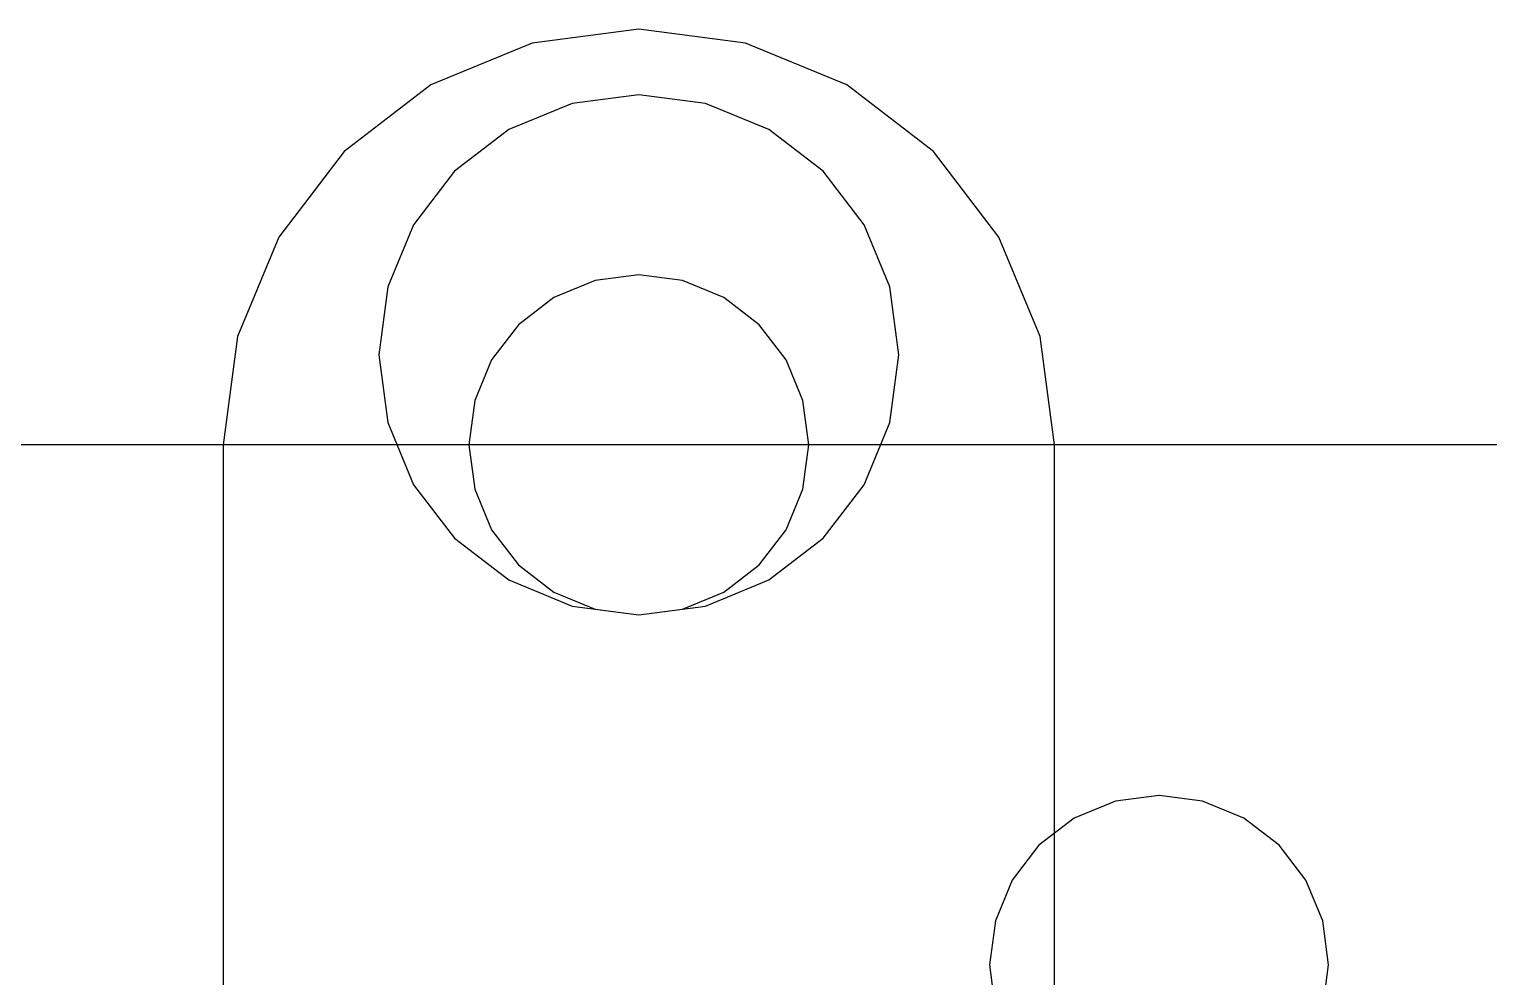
# Model space of a CAD drawing. Extents: x -257 to 298, y -311 to 343.
# Drawn here: x -7.94 to 11.07, y 58.4 to 70.74 of the extents above; entities that cross this region are included whole.
import ezdxf

# ---------------------------------------------------------------- set-up
doc = ezdxf.new("R2010")
doc.units = 0

msp = doc.modelspace()

# ---------------------------------------------------------------- linework, layer by layer
for p, q in [((50.9865, 65.3291), (-44.2132, 65.3291)), ((50.9865, 65.3291), (-44.2132, 65.3291)), ((6.206468, 60.689946), (5.66933, 60.468084)), ((6.206468, 60.689946), (5.66933, 60.468084)), ((6.77333, 60.7639), (6.206468, 60.689946)), ((6.77333, 60.7639), (6.206468, 60.689946)), ((7.340192, 60.689946), (6.77333, 60.7639)), ((7.340192, 60.689946), (6.77333, 60.7639)), ((7.87733, 60.468084), (7.340192, 60.689946)), ((7.87733, 60.468084), (7.340192, 60.689946)), ((5.66933, 60.468084), (5.208623, 60.11384)), ((5.66933, 60.468084), (5.208623, 60.11384)), ((8.338037, 60.11384), (7.87733, 60.468084)), ((8.338037, 60.11384), (7.87733, 60.468084)), ((5.208623, 60.11384), (4.861146, 59.6599)), ((5.208623, 60.11384), (4.861146, 59.6599)), ((8.685514, 59.6599), (8.338037, 60.11384)), ((8.685514, 59.6599), (8.338037, 60.11384)), ((4.861146, 59.6599), (4.641761, 59.132006)), ((4.861146, 59.6599), (4.641761, 59.132006)), ((8.904899, 59.132006), (8.685514, 59.6599)), ((8.904899, 59.132006), (8.685514, 59.6599)), ((4.641761, 59.132006), (4.56533, 58.5559)), ((4.641761, 59.132006), (4.56533, 58.5559)), ((8.98133, 58.5559), (8.904899, 59.132006)), ((8.98133, 58.5559), (8.904899, 59.132006)), ((4.56533, 58.5559), (4.641761, 57.979794)), ((4.56533, 58.5559), (4.641761, 57.979794)), ((8.904899, 57.979794), (8.98133, 58.5559)), ((8.904899, 57.979794), (8.98133, 58.5559)), ((8.98133, 58.5559), (8.98133, 58.5559)), ((8.98133, 58.5559), (8.98133, 58.5559))]:
    msp.add_line(p, q)
at = {"layer": 'Layer 1'}
for p, q in [((-0.00002, 70.74253), (-1.389789, 70.561218)), ((-0.00002, 70.74253), (-1.389789, 70.561218)), ((-0.00002, 70.74253), (-1.389789, 70.561218)), ((-0.00002, 70.74253), (-1.389789, 70.561218)), ((-0.00002, 70.74253), (-1.389789, 70.561218)), ((1.389749, 70.561218), (-0.00002, 70.74253)), ((1.389749, 70.561218), (-0.00002, 70.74253)), ((1.389749, 70.561218), (-0.00002, 70.74253)), ((1.389749, 70.561218), (-0.00002, 70.74253)), ((1.389749, 70.561218), (-0.00002, 70.74253)), ((-1.389789, 70.561218), (-2.706685, 70.017281)), ((-1.389789, 70.561218), (-2.706685, 70.017281)), ((-1.389789, 70.561218), (-2.706685, 70.017281)), ((-1.389789, 70.561218), (-2.706685, 70.017281)), ((-1.389789, 70.561218), (-2.706685, 70.017281)), ((2.706645, 70.017281), (1.389749, 70.561218)), ((2.706645, 70.017281), (1.389749, 70.561218)), ((2.706645, 70.017281), (1.389749, 70.561218)), ((2.706645, 70.017281), (1.389749, 70.561218)), ((2.706645, 70.017281), (1.389749, 70.561218)), ((-2.706685, 70.017281), (-3.836196, 69.148784)), ((-2.706685, 70.017281), (-3.836196, 69.148784)), ((-2.706685, 70.017281), (-3.836196, 69.148784)), ((-2.706685, 70.017281), (-3.836196, 69.148784)), ((-2.706685, 70.017281), (-3.836196, 69.148784)), ((3.836156, 69.148784), (2.706645, 70.017281)), ((3.836156, 69.148784), (2.706645, 70.017281)), ((3.836156, 69.148784), (2.706645, 70.017281)), ((3.836156, 69.148784), (2.706645, 70.017281)), ((3.836156, 69.148784), (2.706645, 70.017281)), ((-0.869465, 69.775728), (-1.693335, 69.435434)), ((-0.869465, 69.775728), (-1.693335, 69.435434)), ((-0.869465, 69.775728), (-1.693335, 69.435434)), ((-0.869465, 69.775728), (-1.693335, 69.435434)), ((-0.869465, 69.775728), (-1.693335, 69.435434)), ((-0.869465, 69.775728), (-1.693335, 69.435434)), ((-0.869465, 69.775728), (-1.693335, 69.435434)), ((-0.869465, 69.775728), (-1.693335, 69.435434)), ((-0.869465, 69.775728), (-1.693335, 69.435434)), ((-0.869465, 69.775728), (-1.693335, 69.435434)), ((-0.000005, 69.88916), (-0.869465, 69.775728)), ((-0.000005, 69.88916), (-0.869465, 69.775728)), ((-0.000005, 69.88916), (-0.869465, 69.775728)), ((-0.000005, 69.88916), (-0.869465, 69.775728)), ((-0.000005, 69.88916), (-0.869465, 69.775728)), ((-0.000005, 69.88916), (-0.869465, 69.775728)), ((-0.000005, 69.88916), (-0.869465, 69.775728)), ((-0.000005, 69.88916), (-0.869465, 69.775728)), ((-0.000005, 69.88916), (-0.869465, 69.775728)), ((-0.000005, 69.88916), (-0.869465, 69.775728)), ((0.869455, 69.775728), (-0.000005, 69.88916)), ((0.869455, 69.775728), (-0.000005, 69.88916)), ((0.869455, 69.775728), (-0.000005, 69.88916)), ((0.869455, 69.775728), (-0.000005, 69.88916)), ((0.869455, 69.775728), (-0.000005, 69.88916)), ((0.869455, 69.775728), (-0.000005, 69.88916)), ((0.869455, 69.775728), (-0.000005, 69.88916)), ((0.869455, 69.775728), (-0.000005, 69.88916)), ((0.869455, 69.775728), (-0.000005, 69.88916)), ((0.869455, 69.775728), (-0.000005, 69.88916)), ((1.693325, 69.435434), (0.869455, 69.775728)), ((1.693325, 69.435434), (0.869455, 69.775728)), ((1.693325, 69.435434), (0.869455, 69.775728)), ((1.693325, 69.435434), (0.869455, 69.775728)), ((1.693325, 69.435434), (0.869455, 69.775728)), ((1.693325, 69.435434), (0.869455, 69.775728)), ((1.693325, 69.435434), (0.869455, 69.775728)), ((1.693325, 69.435434), (0.869455, 69.775728)), ((1.693325, 69.435434), (0.869455, 69.775728)), ((1.693325, 69.435434), (0.869455, 69.775728)), ((-1.693335, 69.435434), (-2.399974, 68.892089)), ((-1.693335, 69.435434), (-2.399974, 68.892089)), ((-1.693335, 69.435434), (-2.399974, 68.892089)), ((-1.693335, 69.435434), (-2.399974, 68.892089)), ((-1.693335, 69.435434), (-2.399974, 68.892089)), ((-1.693335, 69.435434), (-2.399974, 68.892089)), ((-1.693335, 69.435434), (-2.399974, 68.892089)), ((-1.693335, 69.435434), (-2.399974, 68.892089)), ((-1.693335, 69.435434), (-2.399974, 68.892089)), ((-1.693335, 69.435434), (-2.399974, 68.892089)), ((2.399964, 68.892089), (1.693325, 69.435434)), ((2.399964, 68.892089), (1.693325, 69.435434)), ((2.399964, 68.892089), (1.693325, 69.435434)), ((2.399964, 68.892089), (1.693325, 69.435434)), ((2.399964, 68.892089), (1.693325, 69.435434)), ((2.399964, 68.892089), (1.693325, 69.435434)), ((2.399964, 68.892089), (1.693325, 69.435434)), ((2.399964, 68.892089), (1.693325, 69.435434)), ((2.399964, 68.892089), (1.693325, 69.435434)), ((2.399964, 68.892089), (1.693325, 69.435434)), ((-3.836196, 69.148784), (-4.688101, 68.035865)), ((-3.836196, 69.148784), (-4.688101, 68.035865)), ((-3.836196, 69.148784), (-4.688101, 68.035865)), ((-3.836196, 69.148784), (-4.688101, 68.035865)), ((-3.836196, 69.148784), (-4.688101, 68.035865)), ((4.688064, 68.035865), (3.836156, 69.148784)), ((4.688064, 68.035865), (3.836156, 69.148784)), ((4.688064, 68.035865), (3.836156, 69.148784)), ((4.688064, 68.035865), (3.836156, 69.148784)), ((4.688064, 68.035865), (3.836156, 69.148784)), ((-2.399974, 68.892089), (-2.932939, 68.19583)), ((-2.399974, 68.892089), (-2.932939, 68.19583)), ((-2.399974, 68.892089), (-2.932939, 68.19583)), ((-2.399974, 68.892089), (-2.932939, 68.19583)), ((-2.399974, 68.892089), (-2.932939, 68.19583)), ((-2.399974, 68.892089), (-2.932939, 68.19583)), ((-2.399974, 68.892089), (-2.932939, 68.19583)), ((-2.399974, 68.892089), (-2.932939, 68.19583)), ((-2.399974, 68.892089), (-2.932939, 68.19583)), ((-2.399974, 68.892089), (-2.932939, 68.19583)), ((2.932929, 68.19583), (2.399964, 68.892089)), ((2.932929, 68.19583), (2.399964, 68.892089)), ((2.932929, 68.19583), (2.399964, 68.892089)), ((2.932929, 68.19583), (2.399964, 68.892089)), ((2.932929, 68.19583), (2.399964, 68.892089)), ((2.932929, 68.19583), (2.399964, 68.892089)), ((2.932929, 68.19583), (2.399964, 68.892089)), ((2.932929, 68.19583), (2.399964, 68.892089)), ((2.932929, 68.19583), (2.399964, 68.892089)), ((2.932929, 68.19583), (2.399964, 68.892089)), ((-4.688101, 68.035865), (-5.225965, 66.741633)), ((-4.688101, 68.035865), (-5.225965, 66.741633)), ((-4.688101, 68.035865), (-5.225965, 66.741633)), ((-4.688101, 68.035865), (-5.225965, 66.741633)), ((-4.688101, 68.035865), (-5.225965, 66.741633)), ((-2.932939, 68.19583), (-3.269434, 67.386139)), ((-2.932939, 68.19583), (-3.269434, 67.386139)), ((-2.932939, 68.19583), (-3.269434, 67.386139)), ((-2.932939, 68.19583), (-3.269434, 67.386139)), ((-2.932939, 68.19583), (-3.269434, 67.386139)), ((-2.932939, 68.19583), (-3.269434, 67.386139)), ((-2.932939, 68.19583), (-3.269434, 67.386139)), ((-2.932939, 68.19583), (-3.269434, 67.386139)), ((-2.932939, 68.19583), (-3.269434, 67.386139)), ((-2.932939, 68.19583), (-3.269434, 67.386139)), ((3.269426, 67.386139), (2.932929, 68.19583)), ((3.269426, 67.386139), (2.932929, 68.19583)), ((3.269426, 67.386139), (2.932929, 68.19583)), ((3.269426, 67.386139), (2.932929, 68.19583)), ((3.269426, 67.386139), (2.932929, 68.19583)), ((3.269426, 67.386139), (2.932929, 68.19583)), ((3.269426, 67.386139), (2.932929, 68.19583)), ((3.269426, 67.386139), (2.932929, 68.19583)), ((3.269426, 67.386139), (2.932929, 68.19583)), ((3.269426, 67.386139), (2.932929, 68.19583)), ((5.225933, 66.741633), (4.688064, 68.035865)), ((5.225933, 66.741633), (4.688064, 68.035865)), ((5.225933, 66.741633), (4.688064, 68.035865)), ((5.225933, 66.741633), (4.688064, 68.035865)), ((5.225933, 66.741633), (4.688064, 68.035865)), ((-0.56823, 67.468398), (-1.106665, 67.246)), ((-0.56823, 67.468398), (-1.106665, 67.246)), ((-0.56823, 67.468398), (-1.106665, 67.246)), ((-0.56823, 67.468398), (-1.106665, 67.246)), ((-0.56823, 67.468398), (-1.106665, 67.246)), ((-0.56823, 67.468398), (-1.106665, 67.246)), ((-0.56823, 67.468398), (-1.106665, 67.246)), ((-0.56823, 67.468398), (-1.106665, 67.246)), ((0, 67.54253), (-0.56823, 67.468398)), ((0, 67.54253), (-0.56823, 67.468398)), ((0, 67.54253), (-0.56823, 67.468398)), ((0, 67.54253), (-0.56823, 67.468398)), ((0, 67.54253), (-0.56823, 67.468398)), ((0, 67.54253), (-0.56823, 67.468398)), ((0, 67.54253), (-0.56823, 67.468398)), ((0, 67.54253), (-0.56823, 67.468398)), ((0.56823, 67.468398), (0, 67.54253)), ((0.56823, 67.468398), (0, 67.54253)), ((0.56823, 67.468398), (0, 67.54253)), ((0.56823, 67.468398), (0, 67.54253)), ((0.56823, 67.468398), (0, 67.54253)), ((0.56823, 67.468398), (0, 67.54253)), ((0.56823, 67.468398), (0, 67.54253)), ((0.56823, 67.468398), (0, 67.54253)), ((1.106665, 67.246), (0.56823, 67.468398)), ((1.106665, 67.246), (0.56823, 67.468398)), ((1.106665, 67.246), (0.56823, 67.468398)), ((1.106665, 67.246), (0.56823, 67.468398)), ((1.106665, 67.246), (0.56823, 67.468398)), ((1.106665, 67.246), (0.56823, 67.468398)), ((1.106665, 67.246), (0.56823, 67.468398)), ((1.106665, 67.246), (0.56823, 67.468398)), ((-3.269434, 67.386139), (-3.386665, 66.5025)), ((-3.269434, 67.386139), (-3.386665, 66.5025)), ((-3.269434, 67.386139), (-3.386665, 66.5025)), ((-3.269434, 67.386139), (-3.386665, 66.5025)), ((-3.269434, 67.386139), (-3.386665, 66.5025)), ((-3.269434, 67.386139), (-3.386665, 66.5025)), ((-3.269434, 67.386139), (-3.386665, 66.5025)), ((-3.269434, 67.386139), (-3.386665, 66.5025)), ((-3.269434, 67.386139), (-3.386665, 66.5025)), ((-3.269434, 67.386139), (-3.386665, 66.5025)), ((3.38666, 66.5025), (3.269426, 67.386139)), ((3.38666, 66.5025), (3.269426, 67.386139)), ((3.38666, 66.5025), (3.269426, 67.386139)), ((3.38666, 66.5025), (3.269426, 67.386139)), ((3.38666, 66.5025), (3.269426, 67.386139)), ((3.38666, 66.5025), (3.269426, 67.386139)), ((3.38666, 66.5025), (3.269426, 67.386139)), ((3.38666, 66.5025), (3.269426, 67.386139)), ((3.38666, 66.5025), (3.269426, 67.386139)), ((3.38666, 66.5025), (3.269426, 67.386139)), ((-1.106665, 67.246), (-1.568484, 66.890901)), ((-1.106665, 67.246), (-1.568484, 66.890901)), ((-1.106665, 67.246), (-1.568484, 66.890901)), ((-1.106665, 67.246), (-1.568484, 66.890901)), ((-1.106665, 67.246), (-1.568484, 66.890901)), ((-1.106665, 67.246), (-1.568484, 66.890901)), ((-1.106665, 67.246), (-1.568484, 66.890901)), ((-1.106665, 67.246), (-1.568484, 66.890901)), ((1.568484, 66.890901), (1.106665, 67.246)), ((1.568484, 66.890901), (1.106665, 67.246)), ((1.568484, 66.890901), (1.106665, 67.246)), ((1.568484, 66.890901), (1.106665, 67.246)), ((1.568484, 66.890901), (1.106665, 67.246)), ((1.568484, 66.890901), (1.106665, 67.246)), ((1.568484, 66.890901), (1.106665, 67.246)), ((1.568484, 66.890901), (1.106665, 67.246)), ((-5.225965, 66.741633), (-5.41335, 65.3292)), ((-5.225965, 66.741633), (-5.41335, 65.3292)), ((-5.225965, 66.741633), (-5.41335, 65.3292)), ((-5.225965, 66.741633), (-5.41335, 65.3292)), ((-5.225965, 66.741633), (-5.41335, 65.3292)), ((-1.568484, 66.890901), (-1.9168, 66.435865)), ((-1.568484, 66.890901), (-1.9168, 66.435865)), ((-1.568484, 66.890901), (-1.9168, 66.435865)), ((-1.568484, 66.890901), (-1.9168, 66.435865)), ((-1.568484, 66.890901), (-1.9168, 66.435865)), ((-1.568484, 66.890901), (-1.9168, 66.435865)), ((-1.568484, 66.890901), (-1.9168, 66.435865)), ((-1.568484, 66.890901), (-1.9168, 66.435865)), ((1.9168, 66.435865), (1.568484, 66.890901)), ((1.9168, 66.435865), (1.568484, 66.890901)), ((1.9168, 66.435865), (1.568484, 66.890901)), ((1.9168, 66.435865), (1.568484, 66.890901)), ((1.9168, 66.435865), (1.568484, 66.890901)), ((1.9168, 66.435865), (1.568484, 66.890901)), ((1.9168, 66.435865), (1.568484, 66.890901)), ((1.9168, 66.435865), (1.568484, 66.890901)), ((5.41333, 65.3292), (5.225933, 66.741633)), ((5.41333, 65.3292), (5.225933, 66.741633)), ((5.41333, 65.3292), (5.225933, 66.741633)), ((5.41333, 65.3292), (5.225933, 66.741633)), ((5.41333, 65.3292), (5.225933, 66.741633)), ((-3.386665, 66.5025), (-3.269433, 65.618861)), ((-3.386665, 66.5025), (-3.269433, 65.618861)), ((-3.386665, 66.5025), (-3.269433, 65.618861)), ((-3.386665, 66.5025), (-3.269433, 65.618861)), ((-3.386665, 66.5025), (-3.269433, 65.618861)), ((-3.386665, 66.5025), (-3.269433, 65.618861)), ((-3.386665, 66.5025), (-3.269433, 65.618861)), ((-3.386665, 66.5025), (-3.269433, 65.618861)), ((-3.386665, 66.5025), (-3.269433, 65.618861)), ((-3.386665, 66.5025), (-3.269433, 65.618861)), ((-1.9168, 66.435865), (-2.136715, 65.906697)), ((-1.9168, 66.435865), (-2.136715, 65.906697)), ((-1.9168, 66.435865), (-2.136715, 65.906697)), ((-1.9168, 66.435865), (-2.136715, 65.906697)), ((-1.9168, 66.435865), (-2.136715, 65.906697)), ((-1.9168, 66.435865), (-2.136715, 65.906697)), ((-1.9168, 66.435865), (-2.136715, 65.906697)), ((-1.9168, 66.435865), (-2.136715, 65.906697)), ((2.136715, 65.906697), (1.9168, 66.435865)), ((2.136715, 65.906697), (1.9168, 66.435865)), ((2.136715, 65.906697), (1.9168, 66.435865)), ((2.136715, 65.906697), (1.9168, 66.435865)), ((2.136715, 65.906697), (1.9168, 66.435865)), ((2.136715, 65.906697), (1.9168, 66.435865)), ((2.136715, 65.906697), (1.9168, 66.435865)), ((2.136715, 65.906697), (1.9168, 66.435865)), ((3.269427, 65.618861), (3.386658, 66.5025)), ((3.269427, 65.618861), (3.386658, 66.5025)), ((3.269427, 65.618861), (3.386658, 66.5025)), ((3.269427, 65.618861), (3.386658, 66.5025)), ((3.269427, 65.618861), (3.386658, 66.5025)), ((3.269427, 65.618861), (3.386658, 66.5025)), ((3.269427, 65.618861), (3.386658, 66.5025)), ((3.269427, 65.618861), (3.386658, 66.5025)), ((3.269427, 65.618861), (3.386658, 66.5025)), ((3.269427, 65.618861), (3.386658, 66.5025)), ((3.386658, 66.5025), (3.38666, 66.5025)), ((3.386658, 66.5025), (3.38666, 66.5025)), ((3.386658, 66.5025), (3.38666, 66.5025)), ((3.386658, 66.5025), (3.38666, 66.5025)), ((3.386658, 66.5025), (3.38666, 66.5025)), ((3.386658, 66.5025), (3.38666, 66.5025)), ((3.386658, 66.5025), (3.38666, 66.5025)), ((3.386658, 66.5025), (3.38666, 66.5025)), ((3.386658, 66.5025), (3.38666, 66.5025)), ((3.386658, 66.5025), (3.38666, 66.5025)), ((-2.136715, 65.906697), (-2.21333, 65.3292)), ((-2.136715, 65.906697), (-2.21333, 65.3292)), ((-2.136715, 65.906697), (-2.21333, 65.3292)), ((-2.136715, 65.906697), (-2.21333, 65.3292)), ((-2.136715, 65.906697), (-2.21333, 65.3292)), ((-2.136715, 65.906697), (-2.21333, 65.3292)), ((-2.136715, 65.906697), (-2.21333, 65.3292)), ((-2.136715, 65.906697), (-2.21333, 65.3292)), ((2.21333, 65.3292), (2.136715, 65.906697)), ((2.21333, 65.3292), (2.136715, 65.906697)), ((2.21333, 65.3292), (2.136715, 65.906697)), ((2.21333, 65.3292), (2.136715, 65.906697)), ((2.21333, 65.3292), (2.136715, 65.906697)), ((2.21333, 65.3292), (2.136715, 65.906697)), ((2.21333, 65.3292), (2.136715, 65.906697)), ((2.21333, 65.3292), (2.136715, 65.906697)), ((-3.269433, 65.618861), (-2.932936, 64.80917)), ((-3.269433, 65.618861), (-2.932936, 64.80917)), ((-3.269433, 65.618861), (-2.932936, 64.80917)), ((-3.269433, 65.618861), (-2.932936, 64.80917)), ((-3.269433, 65.618861), (-2.932936, 64.80917)), ((-3.269433, 65.618861), (-2.932936, 64.80917)), ((-3.269433, 65.618861), (-2.932936, 64.80917)), ((-3.269433, 65.618861), (-2.932936, 64.80917)), ((-3.269433, 65.618861), (-2.932936, 64.80917)), ((-3.269433, 65.618861), (-2.932936, 64.80917)), ((2.932931, 64.80917), (3.269427, 65.618861)), ((2.932931, 64.80917), (3.269427, 65.618861)), ((2.932931, 64.80917), (3.269427, 65.618861)), ((2.932931, 64.80917), (3.269427, 65.618861)), ((2.932931, 64.80917), (3.269427, 65.618861)), ((2.932931, 64.80917), (3.269427, 65.618861)), ((2.932931, 64.80917), (3.269427, 65.618861)), ((2.932931, 64.80917), (3.269427, 65.618861)), ((2.932931, 64.80917), (3.269427, 65.618861)), ((2.932931, 64.80917), (3.269427, 65.618861)), ((-5.41333, 65.3291), (-5.41333, -43.0441)), ((-5.41333, 65.3291), (-5.41333, -43.0441)), ((-5.41333, 65.3291), (-5.41333, -43.0441)), ((-5.41333, 65.3291), (-5.41333, -43.0441)), ((-5.41333, 65.3291), (-5.41333, -43.0441)), ((-2.21333, 65.3292), (-2.136715, 64.751703)), ((-2.21333, 65.3292), (-2.136715, 64.751703)), ((-2.21333, 65.3292), (-2.136715, 64.751703)), ((-2.21333, 65.3292), (-2.136715, 64.751703)), ((-2.21333, 65.3292), (-2.136715, 64.751703)), ((-2.21333, 65.3292), (-2.136715, 64.751703)), ((-2.21333, 65.3292), (-2.136715, 64.751703)), ((-2.21333, 65.3292), (-2.136715, 64.751703)), ((2.136715, 64.751703), (2.21333, 65.3292)), ((2.136715, 64.751703), (2.21333, 65.3292)), ((2.136715, 64.751703), (2.21333, 65.3292)), ((2.136715, 64.751703), (2.21333, 65.3292)), ((2.136715, 64.751703), (2.21333, 65.3292)), ((2.136715, 64.751703), (2.21333, 65.3292)), ((2.136715, 64.751703), (2.21333, 65.3292)), ((2.136715, 64.751703), (2.21333, 65.3292)), ((2.21333, 65.3292), (2.21333, 65.3292)), ((2.21333, 65.3292), (2.21333, 65.3292)), ((2.21333, 65.3292), (2.21333, 65.3292)), ((2.21333, 65.3292), (2.21333, 65.3292)), ((2.21333, 65.3292), (2.21333, 65.3292)), ((2.21333, 65.3292), (2.21333, 65.3292)), ((2.21333, 65.3292), (2.21333, 65.3292)), ((2.21333, 65.3292), (2.21333, 65.3292)), ((5.41333, 38.6366), (5.41333, 65.3291)), ((5.41333, 38.6366), (5.41333, 65.3291)), ((5.41333, 38.6366), (5.41333, 65.3291)), ((5.41333, 38.6366), (5.41333, 65.3291)), ((5.41333, 38.6366), (5.41333, 65.3291)), ((-2.932936, 64.80917), (-2.399971, 64.112911)), ((-2.932936, 64.80917), (-2.399971, 64.112911)), ((-2.932936, 64.80917), (-2.399971, 64.112911)), ((-2.932936, 64.80917), (-2.399971, 64.112911)), ((-2.932936, 64.80917), (-2.399971, 64.112911)), ((-2.932936, 64.80917), (-2.399971, 64.112911)), ((-2.932936, 64.80917), (-2.399971, 64.112911)), ((-2.932936, 64.80917), (-2.399971, 64.112911)), ((-2.932936, 64.80917), (-2.399971, 64.112911)), ((-2.932936, 64.80917), (-2.399971, 64.112911)), ((2.399966, 64.112911), (2.932931, 64.80917)), ((2.399966, 64.112911), (2.932931, 64.80917)), ((2.399966, 64.112911), (2.932931, 64.80917)), ((2.399966, 64.112911), (2.932931, 64.80917)), ((2.399966, 64.112911), (2.932931, 64.80917)), ((2.399966, 64.112911), (2.932931, 64.80917)), ((2.399966, 64.112911), (2.932931, 64.80917)), ((2.399966, 64.112911), (2.932931, 64.80917)), ((2.399966, 64.112911), (2.932931, 64.80917)), ((2.399966, 64.112911), (2.932931, 64.80917)), ((-2.136715, 64.751703), (-1.9168, 64.222535)), ((-2.136715, 64.751703), (-1.9168, 64.222535)), ((-2.136715, 64.751703), (-1.9168, 64.222535)), ((-2.136715, 64.751703), (-1.9168, 64.222535)), ((-2.136715, 64.751703), (-1.9168, 64.222535)), ((-2.136715, 64.751703), (-1.9168, 64.222535)), ((-2.136715, 64.751703), (-1.9168, 64.222535)), ((-2.136715, 64.751703), (-1.9168, 64.222535)), ((1.9168, 64.222535), (2.136715, 64.751703)), ((1.9168, 64.222535), (2.136715, 64.751703)), ((1.9168, 64.222535), (2.136715, 64.751703)), ((1.9168, 64.222535), (2.136715, 64.751703)), ((1.9168, 64.222535), (2.136715, 64.751703)), ((1.9168, 64.222535), (2.136715, 64.751703)), ((1.9168, 64.222535), (2.136715, 64.751703)), ((1.9168, 64.222535), (2.136715, 64.751703)), ((-2.399971, 64.112911), (-1.693333, 63.569566)), ((-2.399971, 64.112911), (-1.693333, 63.569566)), ((-2.399971, 64.112911), (-1.693333, 63.569566)), ((-2.399971, 64.112911), (-1.693333, 63.569566)), ((-2.399971, 64.112911), (-1.693333, 63.569566)), ((-2.399971, 64.112911), (-1.693333, 63.569566)), ((-2.399971, 64.112911), (-1.693333, 63.569566)), ((-2.399971, 64.112911), (-1.693333, 63.569566)), ((-2.399971, 64.112911), (-1.693333, 63.569566)), ((-2.399971, 64.112911), (-1.693333, 63.569566)), ((-1.9168, 64.222535), (-1.568484, 63.767499)), ((-1.9168, 64.222535), (-1.568484, 63.767499)), ((-1.9168, 64.222535), (-1.568484, 63.767499)), ((-1.9168, 64.222535), (-1.568484, 63.767499)), ((-1.9168, 64.222535), (-1.568484, 63.767499)), ((-1.9168, 64.222535), (-1.568484, 63.767499)), ((-1.9168, 64.222535), (-1.568484, 63.767499)), ((-1.9168, 64.222535), (-1.568484, 63.767499)), ((1.568484, 63.767499), (1.9168, 64.222535)), ((1.568484, 63.767499), (1.9168, 64.222535)), ((1.568484, 63.767499), (1.9168, 64.222535)), ((1.568484, 63.767499), (1.9168, 64.222535)), ((1.568484, 63.767499), (1.9168, 64.222535)), ((1.568484, 63.767499), (1.9168, 64.222535)), ((1.568484, 63.767499), (1.9168, 64.222535)), ((1.568484, 63.767499), (1.9168, 64.222535)), ((1.693327, 63.569566), (2.399966, 64.112911)), ((1.693327, 63.569566), (2.399966, 64.112911)), ((1.693327, 63.569566), (2.399966, 64.112911)), ((1.693327, 63.569566), (2.399966, 64.112911)), ((1.693327, 63.569566), (2.399966, 64.112911)), ((1.693327, 63.569566), (2.399966, 64.112911)), ((1.693327, 63.569566), (2.399966, 64.112911)), ((1.693327, 63.569566), (2.399966, 64.112911)), ((1.693327, 63.569566), (2.399966, 64.112911)), ((1.693327, 63.569566), (2.399966, 64.112911)), ((-1.568484, 63.767499), (-1.106665, 63.4124)), ((-1.568484, 63.767499), (-1.106665, 63.4124)), ((-1.568484, 63.767499), (-1.106665, 63.4124)), ((-1.568484, 63.767499), (-1.106665, 63.4124)), ((-1.568484, 63.767499), (-1.106665, 63.4124)), ((-1.568484, 63.767499), (-1.106665, 63.4124)), ((-1.568484, 63.767499), (-1.106665, 63.4124)), ((-1.568484, 63.767499), (-1.106665, 63.4124)), ((1.106665, 63.4124), (1.568484, 63.767499)), ((1.106665, 63.4124), (1.568484, 63.767499)), ((1.106665, 63.4124), (1.568484, 63.767499)), ((1.106665, 63.4124), (1.568484, 63.767499)), ((1.106665, 63.4124), (1.568484, 63.767499)), ((1.106665, 63.4124), (1.568484, 63.767499)), ((1.106665, 63.4124), (1.568484, 63.767499)), ((1.106665, 63.4124), (1.568484, 63.767499)), ((-1.693333, 63.569566), (-0.869463, 63.229272)), ((-1.693333, 63.569566), (-0.869463, 63.229272)), ((-1.693333, 63.569566), (-0.869463, 63.229272)), ((-1.693333, 63.569566), (-0.869463, 63.229272)), ((-1.693333, 63.569566), (-0.869463, 63.229272)), ((-1.693333, 63.569566), (-0.869463, 63.229272)), ((-1.693333, 63.569566), (-0.869463, 63.229272)), ((-1.693333, 63.569566), (-0.869463, 63.229272)), ((-1.693333, 63.569566), (-0.869463, 63.229272)), ((-1.693333, 63.569566), (-0.869463, 63.229272)), ((0.869458, 63.229272), (1.693327, 63.569566)), ((0.869458, 63.229272), (1.693327, 63.569566)), ((0.869458, 63.229272), (1.693327, 63.569566)), ((0.869458, 63.229272), (1.693327, 63.569566)), ((0.869458, 63.229272), (1.693327, 63.569566)), ((0.869458, 63.229272), (1.693327, 63.569566)), ((0.869458, 63.229272), (1.693327, 63.569566)), ((0.869458, 63.229272), (1.693327, 63.569566)), ((0.869458, 63.229272), (1.693327, 63.569566)), ((0.869458, 63.229272), (1.693327, 63.569566)), ((-1.106665, 63.4124), (-0.56823, 63.190002)), ((-1.106665, 63.4124), (-0.56823, 63.190002)), ((-1.106665, 63.4124), (-0.56823, 63.190002)), ((-1.106665, 63.4124), (-0.56823, 63.190002)), ((-1.106665, 63.4124), (-0.56823, 63.190002)), ((-1.106665, 63.4124), (-0.56823, 63.190002)), ((-1.106665, 63.4124), (-0.56823, 63.190002)), ((-1.106665, 63.4124), (-0.56823, 63.190002)), ((0.56823, 63.190002), (1.106665, 63.4124)), ((0.56823, 63.190002), (1.106665, 63.4124)), ((0.56823, 63.190002), (1.106665, 63.4124)), ((0.56823, 63.190002), (1.106665, 63.4124)), ((0.56823, 63.190002), (1.106665, 63.4124)), ((0.56823, 63.190002), (1.106665, 63.4124)), ((0.56823, 63.190002), (1.106665, 63.4124)), ((0.56823, 63.190002), (1.106665, 63.4124)), ((-0.869463, 63.229272), (-0.000003, 63.11584)), ((-0.869463, 63.229272), (-0.000003, 63.11584)), ((-0.869463, 63.229272), (-0.000003, 63.11584)), ((-0.869463, 63.229272), (-0.000003, 63.11584)), ((-0.869463, 63.229272), (-0.000003, 63.11584)), ((-0.869463, 63.229272), (-0.000003, 63.11584)), ((-0.869463, 63.229272), (-0.000003, 63.11584)), ((-0.869463, 63.229272), (-0.000003, 63.11584)), ((-0.869463, 63.229272), (-0.000003, 63.11584)), ((-0.869463, 63.229272), (-0.000003, 63.11584)), ((-0.56823, 63.190002), (0, 63.11587)), ((-0.56823, 63.190002), (0, 63.11587)), ((-0.56823, 63.190002), (0, 63.11587)), ((-0.56823, 63.190002), (0, 63.11587)), ((-0.56823, 63.190002), (0, 63.11587)), ((-0.56823, 63.190002), (0, 63.11587)), ((-0.56823, 63.190002), (0, 63.11587)), ((-0.56823, 63.190002), (0, 63.11587)), ((-0.000003, 63.11584), (0.869458, 63.229272)), ((-0.000003, 63.11584), (0.869458, 63.229272)), ((-0.000003, 63.11584), (0.869458, 63.229272)), ((-0.000003, 63.11584), (0.869458, 63.229272)), ((-0.000003, 63.11584), (0.869458, 63.229272)), ((-0.000003, 63.11584), (0.869458, 63.229272)), ((-0.000003, 63.11584), (0.869458, 63.229272)), ((-0.000003, 63.11584), (0.869458, 63.229272)), ((-0.000003, 63.11584), (0.869458, 63.229272)), ((-0.000003, 63.11584), (0.869458, 63.229272)), ((0, 63.11587), (0.56823, 63.190002)), ((0, 63.11587), (0.56823, 63.190002)), ((0, 63.11587), (0.56823, 63.190002)), ((0, 63.11587), (0.56823, 63.190002)), ((0, 63.11587), (0.56823, 63.190002)), ((0, 63.11587), (0.56823, 63.190002)), ((0, 63.11587), (0.56823, 63.190002)), ((0, 63.11587), (0.56823, 63.190002))]:
    msp.add_line(p, q, dxfattribs=at)

doc.saveas('drawing.dxf')
